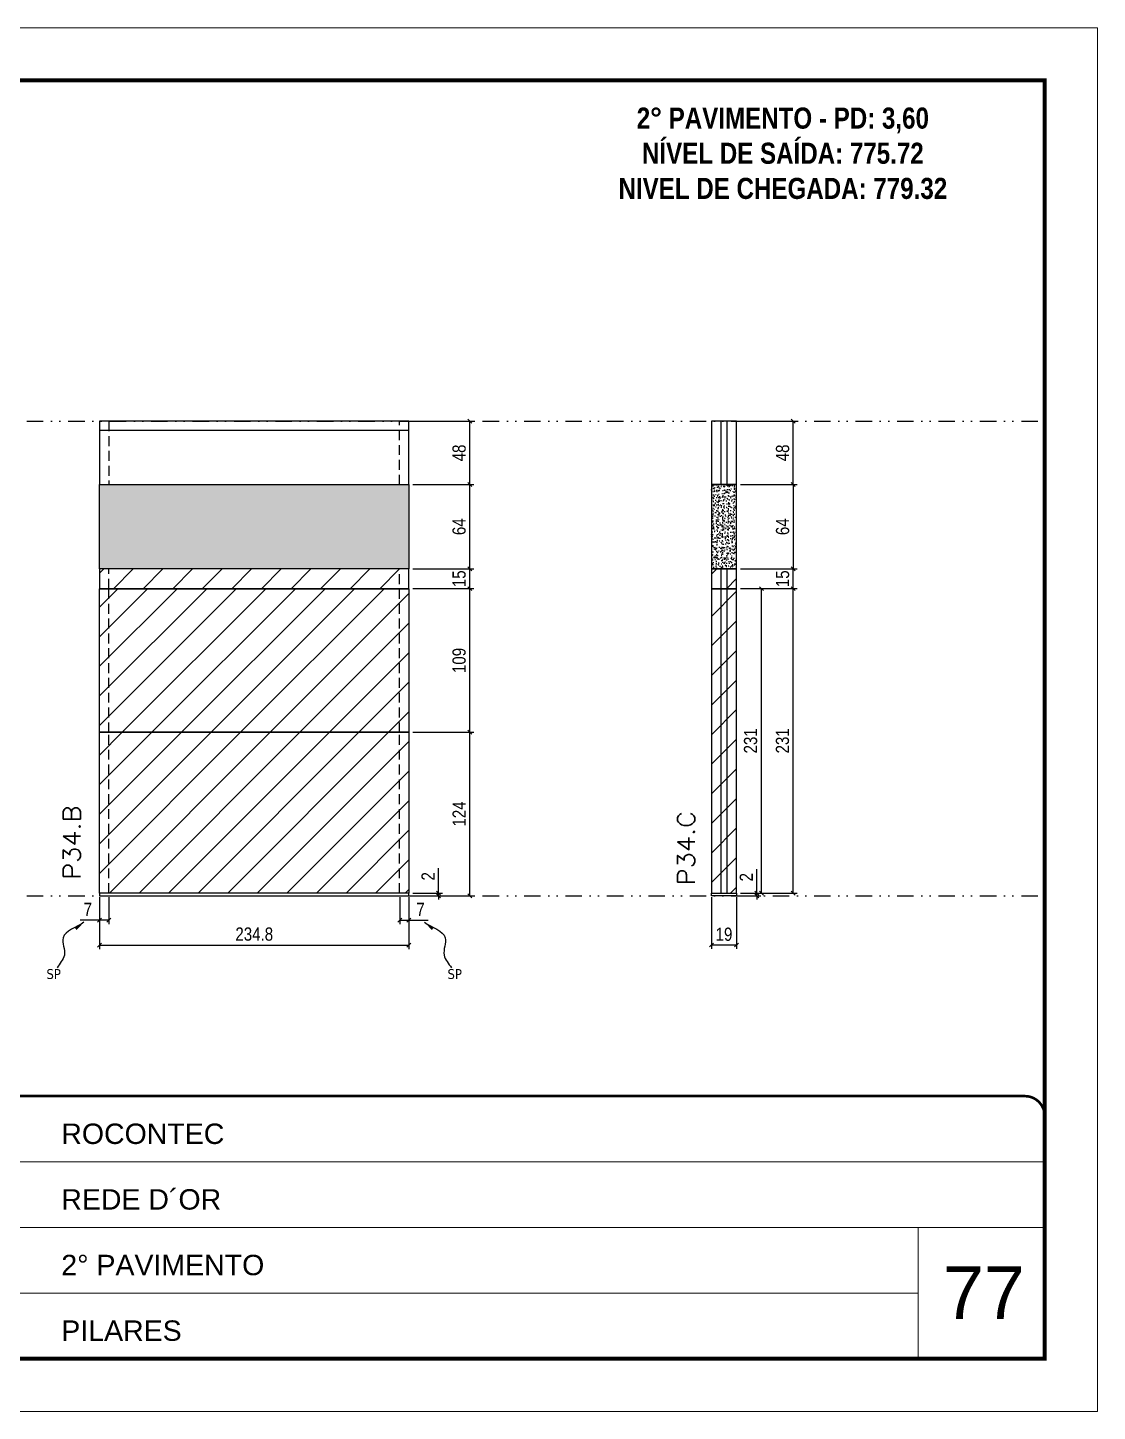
# Model space of a CAD drawing. Extents: x 2949 to 9203, y -16089 to 12527.
# Drawn here: x 3622 to 4434, y -10346 to -9296 of the extents above; entities that cross this region are included whole.
import ezdxf

# ---------------------------------------------------------------- set-up
doc = ezdxf.new("R2010")
doc.units = 0
for name, pattern in [('CONTINUO', [0]), ('DASHED', [0.75, 0.5, -0.25]), ('DIVIDE2', [0.625, 0.25, -0.125, 0, -0.125, 0, -0.125]), ('HIDDEN', [0.375, 0.25, -0.125])]:
    doc.linetypes.add(name, pattern=pattern)
for name, color, linetype, lineweight in [('CARIMBO', 255, 'Continuous', 9), ('Folhas', 255, 'Continuous', 9), ('Hachura', 251, 'Continuous', 9), ('SARRAFO DE PRESSAO', 251, 'DASHED', 9), ('Texto Seção', 7, 'Continuous', 15)]:
    doc.layers.add(name, color=color, linetype=linetype, lineweight=lineweight)
for name, color, linetype in [('COTA', 241, 'Continuous'), ('NOMENCLATURA', 7, 'Continuous'), ('Nível', 160, 'Continuous'), ('Painéis', 200, 'Continuous'), ('SARR_2.2x7', 40, 'Continuous'), ('Sarrafo de Pressão', 42, 'HIDDEN'), ('texto', 7, 'Continuous')]:
    doc.layers.add(name, color=color, linetype=linetype)
doc.styles.add('ARIAL', font='arial.ttf')
doc.styles.add('COTA TECNICA', font='techl___.ttf', dxfattribs={"height": 10})
doc.styles.add('COTA TECNICA-50', font='techl___.ttf', dxfattribs={"height": 10})
doc.styles.add('REGUA-120', font='ROMANS.shx', dxfattribs={"height": 15})
doc.styles.add('ROMANC', font='techb___.ttf', dxfattribs={"height": 2.5})
doc.styles.get("Standard").update_dxf_attribs({"font": 'arial.ttf'})
doc.dimstyles.new('COTA PAINEL-50', dxfattribs={"dimtxt": 10, "dimasz": 3, "dimexe": 3, "dimexo": 3, "dimgap": 3, "dimtad": 1, "dimdec": 1, "dimzin": 12, "dimdsep": 46, "dimtxsty": 'COTA TECNICA-50', "dimblk1": 'OBLIQUE', "dimblk2": 'OBLIQUE', "dimsah": 1, "dimcen": 0.9, "dimclrd": 4, "dimclre": 4, "dimclrt": 240, "dimadec": 1, "dimazin": 3, "dimtfac": 1, "dimtdec": 1, "dimtmove": 0, "dimatfit": 3, "dimfxl": 1, "dimtolj": 1, "dimtzin": 12, "dimarcsym": 0})
doc.dimstyles.new('PAINEL', dxfattribs={"dimtxt": 10, "dimasz": 3, "dimexe": 3, "dimexo": 3, "dimgap": 3, "dimtad": 1, "dimdec": 1, "dimzin": 12, "dimdsep": 46, "dimtxsty": 'COTA TECNICA', "dimblk1": 'OBLIQUE', "dimblk2": 'OBLIQUE', "dimsah": 1, "dimcen": 0.9, "dimclrd": 4, "dimclre": 4, "dimclrt": 240, "dimadec": 1, "dimazin": 3, "dimtfac": 1, "dimtdec": 1, "dimtmove": 0, "dimatfit": 3, "dimfxl": 1, "dimtolj": 1, "dimtzin": 12, "dimarcsym": 0})
doc.dimstyles.get("Standard").update_dxf_attribs({"dimtxt": 0.18, "dimasz": 0.18, "dimexe": 0.18, "dimexo": 0.0625, "dimgap": 0.09, "dimtad": 0, "dimtih": 1, "dimtoh": 1, "dimdec": 4, "dimzin": 0, "dimdsep": 46, "dimtxsty": 'Standard', "dimcen": 0.09, "dimadec": 0, "dimazin": 0, "dimtfac": 1, "dimtdec": 4, "dimtofl": 0, "dimtmove": 0, "dimatfit": 3, "dimfxl": 1, "dimtolj": 1, "dimtzin": 0, "dimarcsym": 0})
pattern_1 = [(45, (-126071.967, -38793.522), (-11.2253202, 11.2253202), [])]

# ---------------------------------------------------------------- blocks, each defined once
blk = doc.blocks.new('9999999999')
at = {"color": 30, "linetype": 'CONTINUO'}
for p, q in [((98564.6, 34379.6), (99584, 34379.6)), ((98564.6, 34329.8), (99488, 34329.8)), ((99584, 34329.8), (99488, 34329.8)), ((99488, 34329.8), (99488, 34230.2)), ((98564.6, 34280), (99488, 34280))]:
    blk.add_line(p, q, dxfattribs=at)
at = {"color": 30, "linetype": 'CONTINUO', "const_width": 2}
blk.add_lwpolyline([(99584, 34230.2), (99584, 34414.4, 0.414214), (99569, 34429.4), (98229, 34429.4, 0.414214), (98214, 34414.4), (98214, 34245.2, 0.414214), (98229, 34230.2), (99584, 34230.2)], format="xyb", dxfattribs=at)
at = {"layer": 'Folhas'}
blk.add_lwpolyline([(98139, 34190.2), (99624, 34190.2), (99624, 35240.2), (98139, 35240.2)], close=True, dxfattribs=at)
at = {"layer": 'Folhas', "color": 30, "const_width": 3}
blk.add_lwpolyline([(98214, 34230.2), (99584, 34230.2), (99584, 35200.2), (98214, 35200.2)], close=True, dxfattribs=at)
at = {"color": 7, "linetype": 'Continuous', "ltscale": 5, "style": 'ARIAL'}
for s, height, p in [('ROCONTEC', 15.48, (98837.7, 34393.1)), ('REDE D´OR', 15.48, (98837.7, 34343.3)), ('2° PAVIMENTO', 15.483, (98837.7, 34293.5)), ('PILARES', 15.48, (98837.7, 34243.7))]:
    blk.add_text(s, height=height, dxfattribs=at).set_placement(p)
blk = doc.blocks.new('_Oblique')
at = {"color": 0, "linetype": 'ByBlock', "lineweight": -2}
blk.add_line((-0.5, -0.5), (0.5, 0.5), dxfattribs=at)
blk = doc.blocks.new('*D2511')
at = {"layer": 'COTA', "color": 4, "lineweight": -2, "transparency": 16777216}
for p, q in [((3676.8, -9955.9), (3676.8, -9995.4)), ((3911.6, -9955.9), (3911.6, -9995.4)), ((3676.8, -9992.4), (3911.6, -9992.4))]:
    blk.add_line(p, q, dxfattribs=at)
at = {"layer": 'Defpoints', "color": 0, "transparency": 16777216}
for p in [(3676.8, -9952.9), (3911.6, -9952.9), (3911.6, -9992.4)]:
    blk.add_point(p, dxfattribs=at)
at = {"layer": 'COTA', "color": 4, "lineweight": -2, "transparency": 16777216, "xscale": 3, "yscale": 3, "zscale": 3, "rotation": 180}
blk.add_blockref('_Oblique', (3676.8, -9992.4), dxfattribs=at)
at = {"layer": 'COTA', "color": 4, "lineweight": -2, "transparency": 16777216, "xscale": 3, "yscale": 3, "zscale": 3}
blk.add_blockref('_Oblique', (3911.6, -9992.4), dxfattribs=at)
at = {"layer": 'COTA', "color": 240, "transparency": 16777216, "insert": (3794.2, -9984.1), "char_height": 10, "attachment_point": 5, "style": 'COTA TECNICA'}
blk.add_mtext('\\A1;234.8', dxfattribs=at)
blk = doc.blocks.new('*D2512')
at = {"layer": 'COTA', "color": 4, "lineweight": -2, "transparency": 16777216}
for p, q in [((3914.6, -9642.9), (3960.8, -9642.9)), ((3957.8, -9706.9), (3957.8, -9642.9)), ((3914.6, -9706.9), (3960.8, -9706.9))]:
    blk.add_line(p, q, dxfattribs=at)
at = {"layer": 'Defpoints', "color": 0, "transparency": 16777216}
for p in [(3911.6, -9642.9), (3957.8, -9642.9), (3911.6, -9706.9)]:
    blk.add_point(p, dxfattribs=at)
at = {"layer": 'COTA', "color": 4, "lineweight": -2, "transparency": 16777216, "xscale": 3, "yscale": 3, "zscale": 3}
for p, rotation in [((3957.8, -9642.9), 90), ((3957.8, -9706.9), 270)]:
    blk.add_blockref('_Oblique', p, dxfattribs=dict(at, rotation=rotation))
at = {"layer": 'COTA', "color": 240, "transparency": 16777216, "insert": (3949.7, -9674.9), "char_height": 10, "attachment_point": 5, "rotation": 90, "style": 'COTA TECNICA'}
blk.add_mtext('\\A1;64', dxfattribs=at)
blk = doc.blocks.new('*D2513')
at = {"layer": 'COTA', "color": 4, "lineweight": -2, "transparency": 16777216}
for p, q in [((3676.8, -9957.9), (3676.8, -9976.4)), ((3683.8, -9955.9), (3683.8, -9976.4)), ((3676.8, -9973.4), (3662, -9973.4)), ((3683.8, -9973.4), (3676.8, -9973.4))]:
    blk.add_line(p, q, dxfattribs=at)
at = {"layer": 'Defpoints', "color": 0, "transparency": 16777216}
for p in [(3683.8, -9952.9), (3676.8, -9954.9), (3676.8, -9973.4)]:
    blk.add_point(p, dxfattribs=at)
at = {"layer": 'COTA', "color": 4, "lineweight": -2, "transparency": 16777216, "xscale": 3, "yscale": 3, "zscale": 3, "rotation": 180}
blk.add_blockref('_Oblique', (3676.8, -9973.4), dxfattribs=at)
at = {"layer": 'COTA', "color": 4, "lineweight": -2, "transparency": 16777216, "xscale": 3, "yscale": 3, "zscale": 3}
blk.add_blockref('_Oblique', (3683.8, -9973.4), dxfattribs=at)
at = {"layer": 'COTA', "color": 240, "transparency": 16777216, "insert": (3667.9, -9965.3), "char_height": 10, "attachment_point": 5, "style": 'COTA TECNICA-50'}
blk.add_mtext('\\A1;7', dxfattribs=at)
blk = doc.blocks.new('*D2514')
at = {"layer": 'COTA', "color": 4, "lineweight": -2, "transparency": 16777216}
for p, q in [((3904.6, -9955.9), (3904.6, -9976.4)), ((3911.6, -9957.9), (3911.6, -9976.4)), ((3904.6, -9973.4), (3911.6, -9973.4)), ((3911.6, -9973.4), (3926.3, -9973.4))]:
    blk.add_line(p, q, dxfattribs=at)
at = {"layer": 'Defpoints', "color": 0, "transparency": 16777216}
for p in [(3904.6, -9952.9), (3911.6, -9954.9), (3911.6, -9973.4)]:
    blk.add_point(p, dxfattribs=at)
at = {"layer": 'COTA', "color": 4, "lineweight": -2, "transparency": 16777216, "xscale": 3, "yscale": 3, "zscale": 3, "rotation": 180}
blk.add_blockref('_Oblique', (3904.6, -9973.4), dxfattribs=at)
at = {"layer": 'COTA', "color": 4, "lineweight": -2, "transparency": 16777216, "xscale": 3, "yscale": 3, "zscale": 3}
blk.add_blockref('_Oblique', (3911.6, -9973.4), dxfattribs=at)
at = {"layer": 'COTA', "color": 240, "transparency": 16777216, "insert": (3920.4, -9965.3), "char_height": 10, "attachment_point": 5, "style": 'COTA TECNICA-50'}
blk.add_mtext('\\A1;7', dxfattribs=at)
blk = doc.blocks.new('*D2515')
at = {"layer": 'COTA', "color": 4, "lineweight": -2, "transparency": 16777216}
for p, q in [((3914.6, -9830.9), (3960.8, -9830.9)), ((3957.8, -9954.9), (3957.8, -9830.9)), ((3914.6, -9954.9), (3960.8, -9954.9))]:
    blk.add_line(p, q, dxfattribs=at)
at = {"layer": 'Defpoints', "color": 0, "transparency": 16777216}
for p in [(3911.6, -9830.9), (3957.8, -9830.9), (3911.6, -9954.9)]:
    blk.add_point(p, dxfattribs=at)
at = {"layer": 'COTA', "color": 4, "lineweight": -2, "transparency": 16777216, "xscale": 3, "yscale": 3, "zscale": 3}
for p, rotation in [((3957.8, -9830.9), 90), ((3957.8, -9954.9), 270)]:
    blk.add_blockref('_Oblique', p, dxfattribs=dict(at, rotation=rotation))
at = {"layer": 'COTA', "color": 240, "transparency": 16777216, "insert": (3949.7, -9892.9), "char_height": 10, "attachment_point": 5, "rotation": 90, "style": 'COTA TECNICA-50'}
blk.add_mtext('\\A1;124', dxfattribs=at)
blk = doc.blocks.new('*D2516')
at = {"layer": 'COTA', "color": 4, "lineweight": -2, "transparency": 16777216}
for p, q in [((3934.1, -9952.9), (3934.1, -9934.1)), ((3914.6, -9952.9), (3937.1, -9952.9)), ((3934.1, -9954.9), (3934.1, -9952.9)), ((3914.6, -9954.9), (3937.1, -9954.9)), ((3934.1, -9954.9), (3934.1, -9957.9))]:
    blk.add_line(p, q, dxfattribs=at)
at = {"layer": 'Defpoints', "color": 0, "transparency": 16777216}
for p in [(3911.6, -9952.9), (3911.6, -9954.9), (3934.1, -9954.9)]:
    blk.add_point(p, dxfattribs=at)
at = {"layer": 'COTA', "color": 4, "lineweight": -2, "transparency": 16777216, "xscale": 3, "yscale": 3, "zscale": 3}
for p, rotation in [((3934.1, -9952.9), 270), ((3934.1, -9954.9), 90)]:
    blk.add_blockref('_Oblique', p, dxfattribs=dict(at, rotation=rotation))
at = {"layer": 'COTA', "color": 240, "transparency": 16777216, "insert": (3926.1, -9940.2), "char_height": 10, "attachment_point": 5, "rotation": 90, "style": 'COTA TECNICA-50'}
blk.add_mtext('\\A1;2', dxfattribs=at)
blk = doc.blocks.new('*D2517')
at = {"layer": 'COTA', "color": 4, "linetype": 'ByBlock', "lineweight": -2, "transparency": 16777216}
for p, q in [((3914.6, -9721.9), (3960.8, -9721.9)), ((3957.8, -9830.9), (3957.8, -9721.9)), ((3914.6, -9830.9), (3960.8, -9830.9))]:
    blk.add_line(p, q, dxfattribs=at)
at = {"layer": 'Defpoints', "color": 0, "linetype": 'ByBlock', "transparency": 16777216}
for p in [(3911.6, -9721.9), (3957.8, -9721.9), (3911.6, -9830.9)]:
    blk.add_point(p, dxfattribs=at)
at = {"layer": 'COTA', "color": 4, "linetype": 'ByBlock', "lineweight": -2, "transparency": 16777216, "xscale": 3, "yscale": 3, "zscale": 3}
for p, rotation in [((3957.8, -9721.9), 90), ((3957.8, -9830.9), 270)]:
    blk.add_blockref('_Oblique', p, dxfattribs=dict(at, rotation=rotation))
at = {"layer": 'COTA', "color": 240, "linetype": 'ByBlock', "transparency": 16777216, "insert": (3949.7, -9776.4), "char_height": 10, "attachment_point": 5, "rotation": 90, "style": 'COTA TECNICA'}
blk.add_mtext('\\A1;109', dxfattribs=at)
blk = doc.blocks.new('*D2518')
at = {"layer": 'COTA', "color": 4, "lineweight": -2, "transparency": 16777216}
for p, q in [((4141.2, -9955.9), (4141.2, -9995.3)), ((4160.2, -9955.9), (4160.2, -9995.3)), ((4141.2, -9992.3), (4160.2, -9992.3))]:
    blk.add_line(p, q, dxfattribs=at)
at = {"layer": 'Defpoints', "color": 0, "transparency": 16777216}
for p in [(4141.2, -9952.9), (4160.2, -9952.9), (4160.2, -9992.3)]:
    blk.add_point(p, dxfattribs=at)
at = {"layer": 'COTA', "color": 4, "lineweight": -2, "transparency": 16777216, "xscale": 3, "yscale": 3, "zscale": 3, "rotation": 180}
blk.add_blockref('_Oblique', (4141.2, -9992.3), dxfattribs=at)
at = {"layer": 'COTA', "color": 4, "lineweight": -2, "transparency": 16777216, "xscale": 3, "yscale": 3, "zscale": 3}
blk.add_blockref('_Oblique', (4160.2, -9992.3), dxfattribs=at)
at = {"layer": 'COTA', "color": 240, "transparency": 16777216, "insert": (4150.7, -9984.2), "char_height": 10, "attachment_point": 5, "style": 'COTA TECNICA'}
blk.add_mtext('\\A1;19', dxfattribs=at)
blk = doc.blocks.new('*D2519')
at = {"layer": 'COTA', "color": 4, "lineweight": -2, "transparency": 16777216}
for p, q in [((4175.6, -9952.9), (4175.6, -9934.8)), ((4163.2, -9952.9), (4178.6, -9952.9)), ((4175.6, -9954.9), (4175.6, -9952.9)), ((4163.2, -9954.9), (4178.6, -9954.9)), ((4175.6, -9954.9), (4175.6, -9957.9))]:
    blk.add_line(p, q, dxfattribs=at)
at = {"layer": 'Defpoints', "color": 0, "transparency": 16777216}
for p in [(4160.2, -9952.9), (4175.6, -9952.9), (4160.2, -9954.9)]:
    blk.add_point(p, dxfattribs=at)
at = {"layer": 'COTA', "color": 4, "lineweight": -2, "transparency": 16777216, "xscale": 3, "yscale": 3, "zscale": 3}
for p, rotation in [((4175.6, -9952.9), 270), ((4175.6, -9954.9), 90)]:
    blk.add_blockref('_Oblique', p, dxfattribs=dict(at, rotation=rotation))
at = {"layer": 'COTA', "color": 240, "transparency": 16777216, "insert": (4167.6, -9940.9), "char_height": 10, "attachment_point": 5, "rotation": 90, "style": 'COTA TECNICA-50'}
blk.add_mtext('\\A1;2', dxfattribs=at)
blk = doc.blocks.new('*D2540')
at = {"layer": 'COTA', "color": 4, "linetype": 'ByBlock', "lineweight": -2, "transparency": 16777216}
for p, q in [((4163.2, -9642.9), (4206.3, -9642.9)), ((4203.3, -9642.9), (4203.3, -9706.9)), ((4163.2, -9706.9), (4206.3, -9706.9))]:
    blk.add_line(p, q, dxfattribs=at)
at = {"layer": 'Defpoints', "color": 0, "linetype": 'ByBlock', "transparency": 16777216}
for p in [(4160.2, -9642.9), (4160.2, -9706.9), (4203.3, -9706.9)]:
    blk.add_point(p, dxfattribs=at)
at = {"layer": 'COTA', "color": 4, "linetype": 'ByBlock', "lineweight": -2, "transparency": 16777216, "xscale": 3, "yscale": 3, "zscale": 3}
for p, rotation in [((4203.3, -9642.9), 90), ((4203.3, -9706.9), 270)]:
    blk.add_blockref('_Oblique', p, dxfattribs=dict(at, rotation=rotation))
at = {"layer": 'COTA', "color": 240, "linetype": 'ByBlock', "transparency": 16777216, "insert": (4195.2, -9674.9), "char_height": 10, "attachment_point": 5, "rotation": 90, "style": 'COTA TECNICA'}
blk.add_mtext('\\A1;64', dxfattribs=at)
blk = doc.blocks.new('*D2541')
at = {"layer": 'COTA', "color": 4, "linetype": 'ByBlock', "lineweight": -2, "transparency": 16777216}
for p, q in [((4163.2, -9721.9), (4206.3, -9721.9)), ((4203.3, -9952.9), (4203.3, -9721.9)), ((4163.2, -9952.9), (4206.3, -9952.9))]:
    blk.add_line(p, q, dxfattribs=at)
at = {"layer": 'Defpoints', "color": 0, "linetype": 'ByBlock', "transparency": 16777216}
for p in [(4160.2, -9721.9), (4203.3, -9721.9), (4160.2, -9952.9)]:
    blk.add_point(p, dxfattribs=at)
at = {"layer": 'COTA', "color": 4, "linetype": 'ByBlock', "lineweight": -2, "transparency": 16777216, "xscale": 3, "yscale": 3, "zscale": 3}
for p, rotation in [((4203.3, -9721.9), 90), ((4203.3, -9952.9), 270)]:
    blk.add_blockref('_Oblique', p, dxfattribs=dict(at, rotation=rotation))
at = {"layer": 'COTA', "color": 240, "linetype": 'ByBlock', "transparency": 16777216, "insert": (4195.1, -9837.4), "char_height": 10, "attachment_point": 5, "rotation": 90, "style": 'COTA TECNICA'}
blk.add_mtext('\\A1;231', dxfattribs=at)
blk = doc.blocks.new('*D2542')
at = {"layer": 'COTA', "color": 4, "linetype": 'ByBlock', "lineweight": -2, "transparency": 16777216}
for p, q in [((4163.2, -9721.9), (4182.1, -9721.9)), ((4179.1, -9952.9), (4179.1, -9721.9)), ((4163.2, -9952.9), (4182.1, -9952.9))]:
    blk.add_line(p, q, dxfattribs=at)
at = {"layer": 'Defpoints', "color": 0, "linetype": 'ByBlock', "transparency": 16777216}
for p in [(4160.2, -9721.9), (4179.1, -9721.9), (4160.2, -9952.9)]:
    blk.add_point(p, dxfattribs=at)
at = {"layer": 'COTA', "color": 4, "linetype": 'ByBlock', "lineweight": -2, "transparency": 16777216, "xscale": 3, "yscale": 3, "zscale": 3}
for p, rotation in [((4179.1, -9721.9), 90), ((4179.1, -9952.9), 270)]:
    blk.add_blockref('_Oblique', p, dxfattribs=dict(at, rotation=rotation))
at = {"layer": 'COTA', "color": 240, "linetype": 'ByBlock', "transparency": 16777216, "insert": (4170.9, -9837.4), "char_height": 10, "attachment_point": 5, "rotation": 90, "style": 'COTA TECNICA'}
blk.add_mtext('\\A1;231', dxfattribs=at)
blk = doc.blocks.new('*D2536')
at = {"layer": 'COTA', "color": 4, "linetype": 'ByBlock', "lineweight": -2, "transparency": 16777216}
for p, q in [((3914.6, -9706.9), (3960.8, -9706.9)), ((3957.8, -9721.9), (3957.8, -9706.9)), ((3914.6, -9721.9), (3960.8, -9721.9))]:
    blk.add_line(p, q, dxfattribs=at)
at = {"layer": 'Defpoints', "color": 0, "linetype": 'ByBlock', "transparency": 16777216}
for p in [(3911.6, -9706.9), (3957.8, -9706.9), (3911.6, -9721.9)]:
    blk.add_point(p, dxfattribs=at)
at = {"layer": 'COTA', "color": 4, "linetype": 'ByBlock', "lineweight": -2, "transparency": 16777216, "xscale": 3, "yscale": 3, "zscale": 3}
for p, rotation in [((3957.8, -9706.9), 90), ((3957.8, -9721.9), 270)]:
    blk.add_blockref('_Oblique', p, dxfattribs=dict(at, rotation=rotation))
at = {"layer": 'COTA', "color": 240, "linetype": 'ByBlock', "transparency": 16777216, "insert": (3949.7, -9714.4), "char_height": 10, "attachment_point": 5, "rotation": 90, "style": 'COTA TECNICA'}
blk.add_mtext('\\A1;15', dxfattribs=at)
blk = doc.blocks.new('*D2537')
at = {"layer": 'COTA', "color": 4, "linetype": 'ByBlock', "lineweight": -2, "transparency": 16777216}
for p, q in [((4163.2, -9706.9), (4206.3, -9706.9)), ((4203.3, -9721.9), (4203.3, -9706.9)), ((4163.2, -9721.9), (4206.3, -9721.9))]:
    blk.add_line(p, q, dxfattribs=at)
at = {"layer": 'Defpoints', "color": 0, "linetype": 'ByBlock', "transparency": 16777216}
for p in [(4160.2, -9706.9), (4203.3, -9706.9), (4160.2, -9721.9)]:
    blk.add_point(p, dxfattribs=at)
at = {"layer": 'COTA', "color": 4, "linetype": 'ByBlock', "lineweight": -2, "transparency": 16777216, "xscale": 3, "yscale": 3, "zscale": 3}
for p, rotation in [((4203.3, -9706.9), 90), ((4203.3, -9721.9), 270)]:
    blk.add_blockref('_Oblique', p, dxfattribs=dict(at, rotation=rotation))
at = {"layer": 'COTA', "color": 240, "linetype": 'ByBlock', "transparency": 16777216, "insert": (4195.2, -9714.4), "char_height": 10, "attachment_point": 5, "rotation": 90, "style": 'COTA TECNICA'}
blk.add_mtext('\\A1;15', dxfattribs=at)
blk = doc.blocks.new('*D3363')
at = {"layer": 'COTA', "color": 4, "lineweight": -2, "transparency": 16777216}
for p, q in [((3914.6, -9594.9), (3960.8, -9594.9)), ((3957.8, -9642.9), (3957.8, -9594.9)), ((3914.6, -9642.9), (3960.8, -9642.9))]:
    blk.add_line(p, q, dxfattribs=at)
at = {"layer": 'Defpoints', "color": 0, "transparency": 16777216}
for p in [(3911.6, -9594.9), (3957.8, -9594.9), (3911.6, -9642.9)]:
    blk.add_point(p, dxfattribs=at)
at = {"layer": 'COTA', "color": 4, "lineweight": -2, "transparency": 16777216, "xscale": 3, "yscale": 3, "zscale": 3}
for p, rotation in [((3957.8, -9594.9), 90), ((3957.8, -9642.9), 270)]:
    blk.add_blockref('_Oblique', p, dxfattribs=dict(at, rotation=rotation))
at = {"layer": 'COTA', "color": 240, "transparency": 16777216, "insert": (3949.7, -9618.9), "char_height": 10, "attachment_point": 5, "rotation": 90, "style": 'COTA TECNICA-50'}
blk.add_mtext('\\A1;48', dxfattribs=at)
blk = doc.blocks.new('*D3364')
at = {"layer": 'COTA', "color": 4, "lineweight": -2, "transparency": 16777216}
for p, q in [((4163.2, -9594.9), (4206.3, -9594.9)), ((4203.3, -9642.9), (4203.3, -9594.9)), ((4163.2, -9642.9), (4206.3, -9642.9))]:
    blk.add_line(p, q, dxfattribs=at)
at = {"layer": 'Defpoints', "color": 0, "transparency": 16777216}
for p in [(4160.2, -9594.9), (4203.3, -9594.9), (4160.2, -9642.9)]:
    blk.add_point(p, dxfattribs=at)
at = {"layer": 'COTA', "color": 4, "lineweight": -2, "transparency": 16777216, "xscale": 3, "yscale": 3, "zscale": 3}
for p, rotation in [((4203.3, -9594.9), 90), ((4203.3, -9642.9), 270)]:
    blk.add_blockref('_Oblique', p, dxfattribs=dict(at, rotation=rotation))
at = {"layer": 'COTA', "color": 240, "transparency": 16777216, "insert": (4195.2, -9618.9), "char_height": 10, "attachment_point": 5, "rotation": 90, "style": 'COTA TECNICA-50'}
blk.add_mtext('\\A1;48', dxfattribs=at)

msp = doc.modelspace()

# ---------------------------------------------------------------- hatches: boundary and pattern name
at = {"layer": 'COTA', "linetype": 'ByBlock'}
h = msp.add_hatch(dxfattribs=at)
h.set_pattern_fill('AR-CONC', color=256, scale=0.03)
h.set_pattern_definition([(50, (-127735.03, -38820.322), (5.46554007, -0.47817257), [0.5715, -6.2865]), (355, (-127735.03, -38820.322), (-1.05730264, 5.73170536), [0.4572, -5.02921753]), (100.4514447, (-127734.5744, -38820.362), (4.40823741, 5.25353256), [0.48570026, -5.34270734]), (46.1842, (-127735.03, -38818.798), (8.13237123, -1.26126984), [0.85725, -9.42975]), (96.6355576, (-127734.352, -38818.903), (7.122124, 7.42278374), [0.7285507, -8.01406824]), (351.184151, (-127735.03, -38818.798), (7.122124, 7.42278374), [0.685799, -7.54379196]), (21, (-127734.268, -38819.179), (4.54843174, -3.06795595), [0.5715, -6.2865]), (326, (-127734.268, -38819.179), (1.85406085, 5.52563898), [0.4572, -5.0292]), (71.451445, (-127733.889, -38819.4347), (6.40249258, 2.45768307), [0.48570026, -5.34269813]), (37.5, (-127735.0299, -38820.322), (0.092658098, 2.536651166), [0, -4.96824, 0, -5.1054, 0, -5.04825]), (7.5, (-127735.03, -38820.322), (2.004589875, 3.005417245), [0, -2.91084, 0, -4.85394, 0, -1.92405]), (327.5, (-127736.7291, -38820.322), (4.067717855, -0.17186232), [0, -1.905, 0, -5.9436, 0, -7.8867]), (317.5, (-127737.491, -38820.322), (4.44387544, 0.76279473), [0, -2.4765, 0, -3.94716, 0, -5.6007])])
h.paths.add_polyline_path([(3911.55, -9706.91), (3676.75, -9706.91), (3676.75, -9642.91), (3911.55, -9642.91)])
h = msp.add_hatch(dxfattribs=at)
h.set_pattern_fill('AR-CONC', color=256, scale=0.03)
h.set_pattern_definition([(50, (-127750.423, -43452.8225), (5.46554007, -0.47817257), [0.5715, -6.2865]), (355, (-127750.423, -43452.8225), (-1.05730264, 5.73170536), [0.4572, -5.02921753]), (100.4514447, (-127749.9676, -43452.8623), (4.40823741, 5.25353256), [0.48570026, -5.34270734]), (46.1842, (-127750.423, -43451.2985), (8.13237123, -1.26126984), [0.85725, -9.42975]), (96.6355576, (-127749.745, -43451.4036), (7.122124, 7.42278374), [0.7285507, -8.01406824]), (351.184151, (-127750.423, -43451.2985), (7.122124, 7.42278374), [0.685799, -7.54379196]), (21, (-127749.661, -43451.6795), (4.54843174, -3.06795595), [0.5715, -6.2865]), (326, (-127749.661, -43451.6795), (1.85406085, 5.52563898), [0.4572, -5.0292]), (71.451445, (-127749.282, -43451.935), (6.40249258, 2.45768307), [0.48570026, -5.34269813]), (37.5, (-127750.423, -43452.8225), (0.092658098, 2.536651166), [0, -4.96824, 0, -5.1054, 0, -5.04825]), (7.5, (-127750.423, -43452.8225), (2.004589875, 3.005417245), [0, -2.91084, 0, -4.85394, 0, -1.92405]), (327.5, (-127752.1223, -43452.8225), (4.067717855, -0.17186232), [0, -1.905, 0, -5.9436, 0, -7.8867]), (317.5, (-127752.8843, -43452.8225), (4.44387544, 0.76279473), [0, -2.4765, 0, -3.94716, 0, -5.6007])])
h.paths.add_polyline_path([(4160.23, -9642.91), (4141.23, -9642.91), (4141.23, -9706.91), (4160.23, -9706.91)])
at = {"layer": 'Hachura', "linetype": 'ByBlock'}
h = msp.add_hatch(dxfattribs=at)
h.set_pattern_fill('ANSI31', color=256, scale=5)
h.set_pattern_definition([(45, (-126071.967, -38857.522), (-11.2253202, 11.2253202), [])])
h.paths.add_polyline_path([(3911.55, -9706.91), (3676.75, -9706.91), (3676.75, -9721.91), (3911.55, -9721.91)])
h = msp.add_hatch(dxfattribs=at)
h.set_pattern_fill('ANSI31', color=256, scale=5)
h.paths.add_polyline_path([(4160.23, -9706.91), (4141.23, -9706.91), (4141.23, -9721.91), (4160.23, -9721.91)])
h = msp.add_hatch(dxfattribs=at)
h.set_pattern_fill('ANSI31', color=256, scale=5)
h.set_pattern_definition(pattern_1)
h.paths.add_polyline_path([(3676.75, -9721.91), (3676.75, -9830.91), (3911.55, -9830.91), (3911.55, -9721.91)])
h = msp.add_hatch(dxfattribs=at)
h.set_pattern_fill('ANSI31', color=256, scale=5)
h.set_pattern_definition(pattern_1)
h.paths.add_polyline_path([(4141.23, -9952.91), (4160.23, -9952.91), (4160.23, -9721.91), (4141.23, -9721.91)])
h = msp.add_hatch(dxfattribs=at)
h.set_pattern_fill('ANSI31', color=256, scale=5)
h.set_pattern_definition(pattern_1)
h.paths.add_polyline_path([(3911.55, -9830.91), (3676.75, -9830.91), (3676.75, -9952.91), (3911.55, -9952.91)])

# ---------------------------------------------------------------- linework, layer by layer
at = {"layer": 'COTA', "linetype": 'ByBlock'}
for points in [[(3911.55, -9706.91), (3676.75, -9706.91), (3676.75, -9642.91), (3911.55, -9642.91)], [(4141.23, -9706.91), (4160.23, -9706.91), (4160.23, -9642.91), (4141.23, -9642.91)]]:
    msp.add_lwpolyline(points, close=True, dxfattribs=at)
at = {"layer": 'Nível', "color": 4, "linetype": 'DIVIDE2', "ltscale": 50}
for p, q in [((3024.03, -9594.91), (4394.03, -9594.91)), ((3024.03, -9954.91), (4394.03, -9954.91))]:
    msp.add_line(p, q, dxfattribs=at)
at = {"layer": 'Painéis'}
for p, q in [((3911.55, -9594.91), (3676.75, -9594.91)), ((3676.75, -9594.91), (3676.75, -9642.91)), ((3911.55, -9642.91), (3911.55, -9594.91)), ((4160.23, -9594.91), (4141.23, -9594.91)), ((4141.23, -9594.91), (4141.23, -9642.91)), ((4160.23, -9642.91), (4160.23, -9594.91)), ((3676.75, -9642.91), (3911.55, -9642.91)), ((4141.23, -9642.91), (4160.23, -9642.91)), ((3911.55, -9721.91), (3676.75, -9721.91)), ((3676.75, -9830.91), (3676.75, -9721.91)), ((3676.75, -9721.91), (3911.55, -9721.91)), ((3911.55, -9721.91), (3911.55, -9830.91)), ((4160.23, -9721.91), (4141.23, -9721.91)), ((4141.23, -9721.91), (4141.23, -9952.91)), ((4141.23, -9721.91), (4160.23, -9721.91)), ((4160.23, -9952.91), (4160.23, -9721.91)), ((3911.55, -9830.91), (3676.75, -9830.91)), ((4141.23, -9952.91), (4160.23, -9952.91))]:
    msp.add_line(p, q, dxfattribs=at)
at = {"layer": 'Painéis', "linetype": 'ByBlock'}
for p, q in [((3911.55, -9706.91), (3676.75, -9706.91)), ((3676.75, -9706.91), (3676.75, -9721.91)), ((3911.55, -9721.91), (3911.55, -9706.91)), ((4160.23, -9706.91), (4141.23, -9706.91)), ((4141.23, -9706.91), (4141.23, -9721.91)), ((4160.23, -9721.91), (4160.23, -9706.91)), ((3676.75, -9721.91), (3911.55, -9721.91)), ((4141.23, -9721.91), (4160.23, -9721.91))]:
    msp.add_line(p, q, dxfattribs=at)
at = {"layer": 'Painéis'}
for points in [[(3911.55, -9952.91), (3676.75, -9952.91), (3676.75, -9830.91), (3911.55, -9830.91)], [(3911.55, -9952.91), (3676.75, -9952.91), (3676.75, -9954.91), (3911.55, -9954.91)], [(4141.23, -9952.91), (4160.23, -9952.91), (4160.23, -9954.91), (4141.23, -9954.91)]]:
    msp.add_lwpolyline(points, close=True, dxfattribs=at)
at = {"layer": 'SARR_2.2x7'}
for p, q in [((4148.23, -9594.91), (4148.23, -9642.91)), ((4153.23, -9642.91), (4153.23, -9594.91)), ((3911.55, -9601.91), (3676.75, -9601.91)), ((4148.23, -9706.91), (4148.23, -9721.91)), ((4153.23, -9721.91), (4153.23, -9706.91)), ((4148.23, -9721.91), (4148.23, -9952.91)), ((4153.23, -9952.91), (4153.23, -9721.91))]:
    msp.add_line(p, q, dxfattribs=at)
at = {"layer": 'Sarrafo de Pressão', "ltscale": 30}
for p, q in [((3683.75, -9594.91), (3683.75, -9642.91)), ((3904.55, -9642.91), (3904.55, -9594.91)), ((3683.75, -9721.91), (3683.75, -9706.91)), ((3904.55, -9830.91), (3904.55, -9706.91)), ((3683.75, -9830.91), (3683.75, -9721.91)), ((3683.75, -9721.91), (3683.75, -9721.91)), ((3904.55, -9721.91), (3904.55, -9721.91)), ((3683.75, -9952.91), (3683.75, -9830.91)), ((3904.55, -9952.91), (3904.55, -9830.91))]:
    msp.add_line(p, q, dxfattribs=at)

# ---------------------------------------------------------------- block references
at = {"layer": 'SARRAFO DE PRESSAO', "color": 6, "linetype": 'ByBlock'}
msp.add_blockref('9999999999', (-95189.94, -44536.4), dxfattribs=at)

# ---------------------------------------------------------------- texts
at = {"layer": 'CARIMBO', "style": 'ARIAL'}
msp.add_text('77', height=40, dxfattribs=at).set_placement((4316.89, -10276.05))
at = {"layer": 'NOMENCLATURA', "color": 2, "insert": (4195.36, -9330.13), "char_height": 16, "attachment_point": 2, "style": 'ROMANC'}
msp.add_mtext_dynamic_manual_height_columns('\\P2° PAVIMENTO - PD: 3,60\\PNÍVEL DE SAÍDA: 775.72\\PNIVEL DE CHEGADA: 779.32', width=300.2766, gutter_width=1, heights=[0], dxfattribs=at)
at = {"layer": 'texto', "color": 0, "char_height": 7.5, "attachment_point": 5}
for insert in [(3641.97, -10014.4), (3946.33, -10014.4)]:
    msp.add_mtext('{\\fTahoma|b0|i0|c0|p34;\\C4;SP}', dxfattribs=dict(at, insert=insert))
at = {"layer": 'Texto Seção', "style": 'REGUA-120', "width": 1.1}
for s, p in [('P34.B', (3662.29, -9942.85)), ('P34.C', (4128.46, -9947.01))]:
    msp.add_text(s, height=13, rotation=90, dxfattribs=at).set_placement(p)

# ---------------------------------------------------------------- dimensions: what is measured, and where the dimension line sits
at = {"layer": 'COTA'}
for base, p1, p2, angle, picture, middle in [((3957.79, -9594.91), (3911.55, -9642.91), (3911.55, -9594.91), 90, '*D3363', (3949.7, -9618.91)), ((4203.31, -9594.91), (4160.23, -9642.91), (4160.23, -9594.91), 90, '*D3364', (4195.22, -9618.91)), ((3957.79, -9830.91), (3911.55, -9954.91), (3911.55, -9830.91), 90, '*D2515', (3949.72, -9892.91)), ((3676.75, -9973.42), (3683.75, -9952.91), (3676.75, -9954.91), 180, '*D2513', (3667.89, -9965.35))]:
    dim = msp.add_linear_dim(base=base, p1=p1, p2=p2, angle=angle, dimstyle='COTA PAINEL-50', dxfattribs=at)
    dim.commit()
    dim.dimension.update_dxf_attribs({"geometry": picture, "text_midpoint": middle})
dim = msp.add_linear_dim(base=(3957.79, -9642.91), p1=(3911.55, -9706.91), p2=(3911.55, -9642.91), angle=90, dimstyle='PAINEL', override={"dimarcsym": 2}, dxfattribs=at)
dim.commit()
dim.dimension.update_dxf_attribs({"geometry": '*D2512', "text_midpoint": (3957.79, -9674.91), "dimtype": 160})
at = {"layer": 'COTA', "linetype": 'ByBlock'}
for base, p1, p2, picture, middle in [((4203.31, -9706.91), (4160.23, -9642.91), (4160.23, -9706.91), '*D2540', (4195.21, -9674.91)), ((3957.79, -9721.91), (3911.55, -9830.91), (3911.55, -9721.91), '*D2517', (3949.66, -9776.41)), ((4203.31, -9721.91), (4160.23, -9952.91), (4160.23, -9721.91), '*D2541', (4195.09, -9837.41)), ((4179.14, -9721.91), (4160.23, -9952.91), (4160.23, -9721.91), '*D2542', (4170.92, -9837.41))]:
    dim = msp.add_linear_dim(base=base, p1=p1, p2=p2, angle=90, dimstyle='PAINEL', dxfattribs=at)
    dim.commit()
    dim.dimension.update_dxf_attribs({"geometry": picture, "text_midpoint": middle})
for base, p1, p2, picture, middle in [((3957.79, -9706.91), (3911.55, -9721.91), (3911.55, -9706.91), '*D2536', (3957.79, -9714.41)), ((4203.31, -9706.91), (4160.23, -9721.91), (4160.23, -9706.91), '*D2537', (4203.31, -9714.41))]:
    dim = msp.add_linear_dim(base=base, p1=p1, p2=p2, angle=90, dimstyle='PAINEL', dxfattribs=at)
    dim.commit()
    dim.dimension.update_dxf_attribs({"geometry": picture, "text_midpoint": middle, "dimtype": 160})
at = {"layer": 'COTA'}
for base, p1, p2, picture, middle in [((3934.08, -9954.91), (3911.55, -9952.91), (3911.55, -9954.91), '*D2516', (3934.08, -9940.16)), ((4175.6, -9952.91), (4160.23, -9954.91), (4160.23, -9952.91), '*D2519', (4175.6, -9940.85))]:
    dim = msp.add_linear_dim(base=base, p1=p1, p2=p2, angle=90, dimstyle='COTA PAINEL-50', dxfattribs=at)
    dim.commit()
    dim.dimension.update_dxf_attribs({"geometry": picture, "text_midpoint": middle, "dimtype": 160})
for base, p1, p2, picture, middle in [((3911.55, -9992.36), (3676.75, -9952.91), (3911.55, -9952.91), '*D2511', (3794.15, -9984.12)), ((4160.23, -9992.25), (4141.23, -9952.91), (4160.23, -9952.91), '*D2518', (4150.73, -9984.17))]:
    dim = msp.add_linear_dim(base=base, p1=p1, p2=p2, dimstyle='PAINEL', override={"dimarcsym": 2}, dxfattribs=at)
    dim.commit()
    dim.dimension.update_dxf_attribs({"geometry": picture, "text_midpoint": middle})
dim = msp.add_linear_dim(base=(3911.55, -9973.42), p1=(3904.55, -9952.91), p2=(3911.55, -9954.91), dimstyle='COTA PAINEL-50', dxfattribs=at)
dim.commit()
dim.dimension.update_dxf_attribs({"geometry": '*D2514', "text_midpoint": (3920.42, -9965.35)})

# ---------------------------------------------------------------- leaders
at = {"layer": 'COTA', "path_type": 1}
for points in [[(3664.92, -9975.09), (3649.14, -9986.93), (3650.06, -9999.93), (3644.51, -10009.71)], [(3923.38, -9975.09), (3939.17, -9986.93), (3938.24, -9999.93), (3943.79, -10009.71)]]:
    msp.add_leader(points, dimstyle='Standard', override={"dimasz": 8}, dxfattribs=at)

doc.saveas('drawing.dxf')
